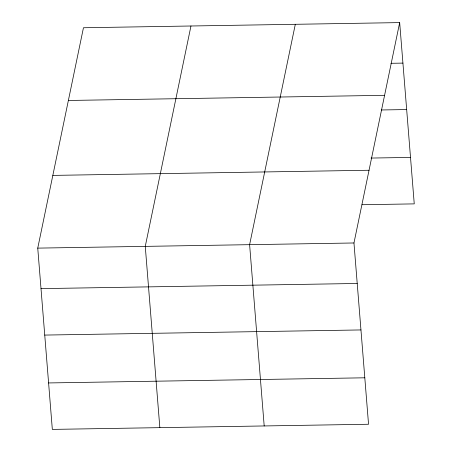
<?xml version="1.0" encoding="UTF-8"?>
<svg xmlns="http://www.w3.org/2000/svg" width="452" height="452" viewBox="0 0 452 452"><rect width="100%" height="100%" fill="white"/><g stroke="black" fill="none" stroke-linecap="round" stroke-linejoin="round"><path stroke-width="0.68" d="M399.67 22.6L353.961 242.978L368.544 424.253L52.33 429.4L37.748 248.12L83.456 27.747L399.67 22.6L414.252 203.88L362.075 204.728M190.964 25.996L145.262 246.374L159.844 427.648M295.314 24.301L249.611 244.673L264.194 425.953M390.94 63.297L402.924 63.105M68.371 100.468L384.584 95.321M381.279 109.972L406.664 109.559M371.03 158.064L410.512 157.42M52.833 175.399L369.047 170.251M37.748 248.12L353.961 242.978M41.008 288.625L357.221 283.477M44.742 335.079L360.956 329.937M48.596 382.946L364.809 377.799"/></g></svg>
